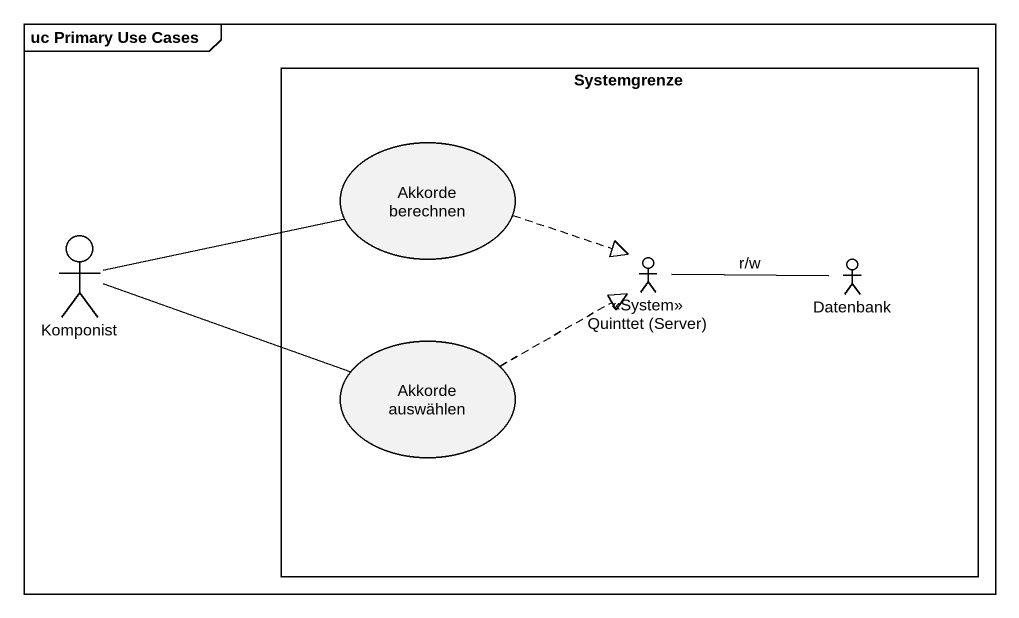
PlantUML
@startuml
mainframe uc Primary Use Cases
rectangle Systemgrenze {
  usecase "Akkorde berechnen" as Akkorde_berechnen
  actor "Quinttet (Server)" as Quinttet_Server <<System>>
  actor Datenbank
  usecase "Akkorde auswählen" as Akkorde_auswählen
}
actor Komponist
Akkorde_berechnen .right.|> Quinttet_Server
Komponist -right- Akkorde_berechnen
Komponist -right- Akkorde_auswählen
Quinttet_Server -right- Datenbank : r/w
Akkorde_auswählen .right.|> Quinttet_Server
@enduml
